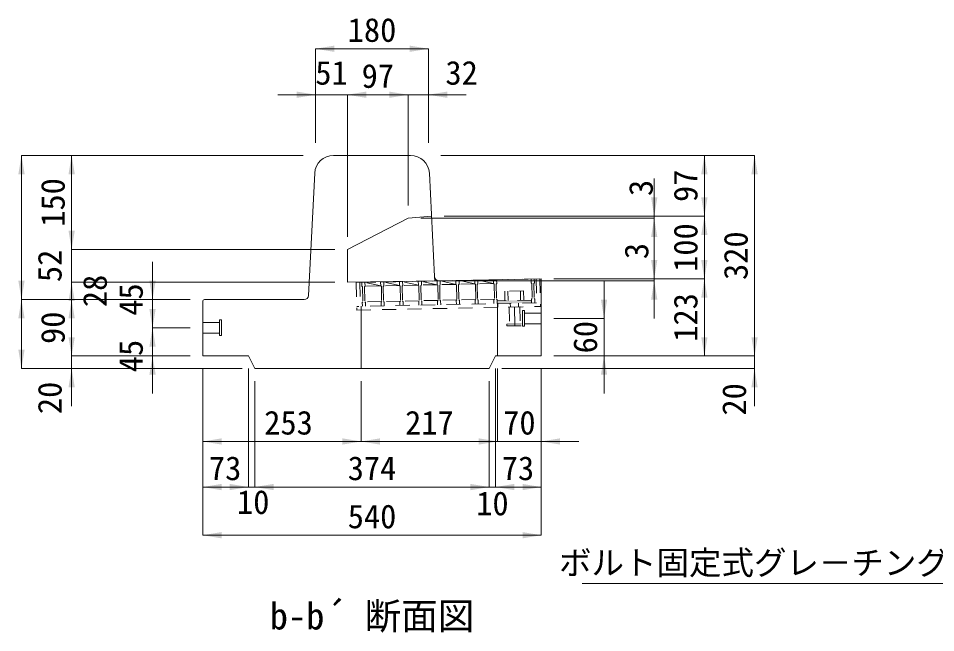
# Model space of a CAD drawing. Units: millimetres at full size. Extents: x 50430 to 75195, y -63423 to -40900.
# Drawn here: x 66805 to 68268, y -61194 to -60214 of the extents above; entities that cross this region are included whole.
import ezdxf
from ezdxf.enums import TextEntityAlignment as Align

# ---------------------------------------------------------------- set-up
doc = ezdxf.new("R2010")
doc.units = ezdxf.units.MM
doc.header["$LTSCALE"] = 30
doc.linetypes.add('USER1', pattern=[1.35, 0.75, -0.6])
doc.linetypes.add('USER2', pattern=[2, 1, -1])
for name, color, linetype, lineweight in [('0_2', 7, 'Continuous', 13), ('側溝・本体', 7, 'Continuous', 9), ('寸法線', 7, 'Continuous', 9), ('本体', 2, 'Continuous', 20), ('補助線', 8, 'Continuous', 13), ('ｲﾝｻｰﾄ', 3, 'USER1', 9), ('ｸﾞﾚｰﾁﾝｸﾞ', 7, 'USER1', 5)]:
    doc.layers.add(name, color=color, linetype=linetype, lineweight=lineweight)
doc.layers.add('ﾊｯﾁﾝｸﾞ', color=8, linetype='Continuous')
doc.styles.add('ＭＳ ゴシック', font='')
doc.styles.get('ＭＳ ゴシック').set_extended_font_data('MS Gothic')

# ---------------------------------------------------------------- blocks, each defined once
blk = doc.blocks.new('filled_arrow')
at = {"color": 0, "linetype": 'Continuous', "lineweight": -2}
blk.add_solid([(7.5, 1.25), (0, 0), (7.5, -1.25)], dxfattribs=at)

msp = doc.modelspace()

# ---------------------------------------------------------------- hatches: boundary and pattern name
at = {"layer": 'ﾊｯﾁﾝｸﾞ'}
msp.add_hatch(color=256, dxfattribs=at).paths.add_polyline_path([(67592.93, -60668.68), (67568.23, -60669.18), (67568.14, -60664.68), (67592.84, -60664.18), (67623.13, -60663.58), (67623.22, -60668.08)])

# ---------------------------------------------------------------- linework, layer by layer
at = {"layer": '側溝・本体'}
for p, q in [((67426.42, -60532.86), (67463.58, -60529.86)), ((67329.54, -60582.86), (67426.42, -60532.86)), ((67329.54, -60635.22), (67329.54, -60582.86)), ((67329.54, -60635.22), (67475.5, -60632.64)), ((67351.64, -60673.51), (67351.62, -60772.76)), ((67568.72, -60752.76), (67568.72, -60669.17))]:
    msp.add_line(p, q, dxfattribs=at)
at = {"layer": '寸法線'}
for p, q in [((67278.72, -60262.69), (67458.72, -60262.69)), ((67278.72, -60412.76), (67278.72, -60262.69)), ((67458.72, -60412.76), (67458.72, -60262.69)), ((67218.72, -60336.02), (67389.54, -60336.02)), ((67278.72, -60412.76), (67278.72, -60336.02)), ((67329.54, -60562.86), (67329.54, -60336.02)), ((67329.54, -60336.02), (67426.42, -60336.02)), ((67329.54, -60562.86), (67329.54, -60336.02)), ((67366.42, -60336.02), (67518.72, -60336.02)), ((67426.42, -60512.86), (67426.42, -60336.02)), ((67426.42, -60512.86), (67426.42, -60336.02)), ((67458.72, -60412.76), (67458.72, -60336.02)), ((66809.74, -60662.76), (66809.74, -60432.76)), ((67258.72, -60432.76), (66809.74, -60432.76)), ((66889.74, -60582.86), (66889.74, -60432.76)), ((67258.72, -60432.76), (66889.74, -60432.76)), ((67478.72, -60432.76), (67898.72, -60432.76)), ((67478.72, -60432.76), (67978.72, -60432.76)), ((67898.72, -60529.86), (67898.72, -60432.76)), ((67978.72, -60752.76), (67978.72, -60432.76)), ((67818.72, -60592.86), (67818.72, -60469.86)), ((67483.58, -60529.86), (67898.72, -60529.86)), ((67483.58, -60529.86), (67898.72, -60529.86)), ((67483.58, -60529.86), (67818.72, -60529.86)), ((67898.72, -60629.76), (67898.72, -60529.86)), ((67446.42, -60532.86), (67818.72, -60532.86)), ((67818.72, -60692.77), (67818.72, -60569.76)), ((66889.74, -60635.22), (66889.74, -60582.86)), ((67309.54, -60582.86), (66889.74, -60582.86)), ((67309.54, -60582.86), (66889.74, -60582.86)), ((67018.72, -60767.76), (67018.72, -60602.76)), ((67658.72, -60629.76), (67818.72, -60629.76)), ((67658.72, -60629.76), (67898.72, -60629.76)), ((67658.72, -60629.76), (67898.72, -60629.76)), ((67898.72, -60752.76), (67898.72, -60629.76)), ((67309.54, -60635.22), (66889.74, -60635.22)), ((66889.74, -60722.76), (66889.74, -60635.22)), ((67309.54, -60635.22), (66889.74, -60635.22)), ((67488.72, -60632.77), (67818.72, -60632.77)), ((67738.72, -60812.76), (67738.72, -60632.76)), ((67018.72, -60812.76), (67018.72, -60647.76)), ((66809.74, -60772.76), (66809.74, -60662.76)), ((67078.72, -60662.76), (66809.74, -60662.76)), ((67078.72, -60662.76), (66809.74, -60662.76)), ((66889.74, -60752.76), (66889.74, -60662.76)), ((67078.72, -60662.76), (66889.74, -60662.76)), ((67078.72, -60662.76), (66889.74, -60662.76)), ((67078.72, -60662.76), (67018.72, -60662.76)), ((66889.74, -60832.76), (66889.74, -60692.76)), ((67658.72, -60692.76), (67738.72, -60692.76)), ((67978.72, -60832.76), (67978.72, -60692.76)), ((67078.72, -60707.76), (67018.72, -60707.76)), ((67078.72, -60707.76), (67018.72, -60707.76)), ((67078.72, -60752.76), (66889.74, -60752.76)), ((67078.72, -60752.76), (66889.74, -60752.76)), ((67078.72, -60752.76), (67018.72, -60752.76)), ((67658.72, -60752.76), (67978.72, -60752.76)), ((67658.72, -60752.76), (67898.72, -60752.76)), ((67658.72, -60752.76), (67978.72, -60752.76)), ((67658.72, -60752.76), (67738.72, -60752.76)), ((67161.72, -60772.76), (66809.74, -60772.76)), ((67161.72, -60772.76), (66889.74, -60772.76)), ((67098.72, -60772.76), (67098.72, -60961.84)), ((67098.72, -60772.76), (67098.72, -61038.68)), ((67098.72, -60772.76), (67098.72, -60889.14)), ((67171.72, -60772.76), (67171.72, -60961.84)), ((67171.72, -60772.76), (67171.72, -60961.84)), ((67565.73, -60772.76), (67565.73, -60961.84)), ((67565.73, -60772.76), (67565.73, -60961.84)), ((67568.72, -60772.76), (67568.72, -60889.14)), ((67568.72, -60772.76), (67568.72, -60889.14)), ((67575.72, -60772.76), (67978.72, -60772.76)), ((67638.72, -60772.76), (67638.72, -60961.84)), ((67638.72, -60772.76), (67638.72, -61038.68)), ((67638.72, -60772.76), (67638.72, -60889.14)), ((67181.72, -60792.76), (67181.72, -60961.84)), ((67181.72, -60792.76), (67181.72, -60961.84)), ((67351.62, -60792.79), (67351.62, -60889.14)), ((67351.62, -60792.79), (67351.62, -60889.14)), ((67555.72, -60792.76), (67555.72, -60961.84)), ((67555.72, -60792.76), (67555.72, -60961.84)), ((67098.72, -60889.14), (67351.62, -60889.14)), ((67351.62, -60889.14), (67568.72, -60889.14)), ((67508.72, -60889.14), (67698.72, -60889.14)), ((67098.72, -60961.84), (67171.72, -60961.84)), ((67111.72, -60961.84), (67241.72, -60961.84)), ((67181.72, -60961.84), (67555.72, -60961.84)), ((67495.72, -60961.84), (67625.73, -60961.84)), ((67565.73, -60961.84), (67638.72, -60961.84)), ((67098.72, -61038.68), (67638.72, -61038.68))]:
    msp.add_line(p, q, dxfattribs=at)
msp.add_lwpolyline([(68839.08, -60829.6), (68508.05, -61115.63), (67703.67, -61115.63)], dxfattribs=at)
at = {"layer": '本体'}
for p, q in [((67307.26, -60432.76), (67430.19, -60432.76)), ((67267.56, -60656.11), (67277.3, -60461.27)), ((67468.38, -60626), (67460.15, -60461.27)), ((67468.72, -60632.76), (67468.38, -60626)), ((67475.5, -60632.64), (67638.72, -60629.76)), ((67638.72, -60752.76), (67638.72, -60629.76)), ((67468.72, -60632.76), (67475.5, -60632.64)), ((67098.72, -60665.76), (67098.72, -60752.76)), ((67260.57, -60662.76), (67101.72, -60662.76)), ((67171.72, -60752.76), (67098.72, -60752.76)), ((67171.72, -60752.76), (67181.72, -60772.76)), ((67565.73, -60752.76), (67555.72, -60772.76)), ((67565.73, -60752.76), (67638.72, -60752.76)), ((67181.72, -60772.76), (67555.72, -60772.76))]:
    msp.add_line(p, q, dxfattribs=at)
for centre, radius, start, end in [((67307.26, -60462.76), 30, 90, 177.13809), ((67430.19, -60462.76), 30, 2.86255, 90), ((67475.38, -60625.65), 7, 182.86442, 271.0139), ((67260.57, -60655.76), 7, 270, 357.13809), ((67101.72, -60665.76), 3, 90, 180)]:
    msp.add_arc(centre, radius, start, end, dxfattribs=at)
at = {"layer": '補助線'}
for p, q in [((67585.85, -60674.83), (67605.85, -60674.43)), ((67595.85, -60674.63), (67596.45, -60704.62))]:
    msp.add_line(p, q, dxfattribs=at)
at = {"layer": 'ｲﾝｻｰﾄ'}
for p, q in [((67587.35, -60674.8), (67604.35, -60674.46)), ((67587.35, -60674.8), (67587.89, -60701.79)), ((67604.35, -60674.46), (67604.89, -60701.45)), ((67098.72, -60716.27), (67098.72, -60699.26)), ((67583.89, -60701.87), (67608.88, -60701.37)), ((67583.89, -60701.87), (67583.95, -60704.87)), ((67583.95, -60704.87), (67608.94, -60704.37)), ((67608.88, -60701.37), (67608.94, -60704.37))]:
    msp.add_line(p, q, dxfattribs=at)
at = {"layer": 'ｲﾝｻｰﾄ', "linetype": 'USER2'}
for p, q in [((67608.72, -60705.26), (67608.72, -60680.27)), ((67611.72, -60680.27), (67608.72, -60680.27)), ((67611.72, -60705.26), (67611.72, -60680.27)), ((67638.72, -60684.26), (67611.72, -60684.26)), ((67098.72, -60699.26), (67125.72, -60699.26)), ((67125.72, -60720.26), (67125.72, -60695.27)), ((67125.72, -60695.27), (67128.72, -60695.27)), ((67128.72, -60720.26), (67128.72, -60695.27)), ((67611.72, -60705.26), (67608.72, -60705.26)), ((67638.72, -60701.27), (67611.72, -60701.27)), ((67098.72, -60716.27), (67125.72, -60716.27)), ((67125.72, -60720.26), (67128.72, -60720.26))]:
    msp.add_line(p, q, dxfattribs=at)
at = {"layer": 'ｸﾞﾚｰﾁﾝｸﾞ'}
for p, q in [((67343.52, -60635.66), (67636.46, -60629.8)), ((67352.52, -60635.48), (67627.46, -60629.98)), ((67532.48, -60631.88), (67532.6, -60637.88)), ((67562.59, -60637.28), (67537.48, -60631.78)), ((67537.48, -60631.78), (67537.6, -60637.78)), ((67562.47, -60631.28), (67562.59, -60637.28)), ((67567.47, -60631.18), (67567.59, -60637.18)), ((67622.46, -60630.08), (67622.58, -60636.08)), ((67627.46, -60629.98), (67627.58, -60635.98)), ((67630.46, -60629.92), (67631.22, -60667.92)), ((67636.46, -60629.8), (67637.34, -60673.8)), ((67343.52, -60635.66), (67344.4, -60679.65)), ((67349.52, -60635.54), (67350.28, -60673.54)), ((67352.52, -60635.48), (67352.64, -60641.48)), ((67352.64, -60641.48), (67353.66, -60642.46)), ((67353.66, -60642.46), (67354.14, -60666.46)), ((67357.63, -60641.38), (67356.65, -60642.4)), ((67356.65, -60642.4), (67357.13, -60666.4)), ((67357.51, -60635.38), (67357.63, -60641.38)), ((67382.63, -60640.88), (67357.51, -60635.38)), ((67382.63, -60640.88), (67357.63, -60641.38)), ((67382.51, -60634.88), (67382.63, -60640.88)), ((67382.63, -60640.88), (67383.65, -60641.86)), ((67383.65, -60641.86), (67384.13, -60665.86)), ((67387.63, -60640.78), (67386.65, -60641.8)), ((67386.65, -60641.8), (67387.13, -60665.8)), ((67412.62, -60640.28), (67387.51, -60634.78)), ((67387.51, -60634.78), (67387.63, -60640.78)), ((67412.62, -60640.28), (67387.63, -60640.78)), ((67412.5, -60634.28), (67412.62, -60640.28)), ((67412.62, -60640.28), (67413.64, -60641.26)), ((67413.64, -60641.26), (67414.12, -60665.26)), ((67417.62, -60640.18), (67416.64, -60641.2)), ((67416.64, -60641.2), (67417.12, -60665.2)), ((67417.5, -60634.18), (67417.62, -60640.18)), ((67442.62, -60639.68), (67417.5, -60634.18)), ((67442.62, -60639.68), (67417.62, -60640.18)), ((67442.5, -60633.68), (67442.62, -60639.68)), ((67442.62, -60639.68), (67443.64, -60640.66)), ((67443.64, -60640.66), (67444.12, -60664.66)), ((67447.62, -60639.58), (67446.64, -60640.6)), ((67446.64, -60640.6), (67447.12, -60664.6)), ((67447.5, -60633.58), (67447.62, -60639.58)), ((67472.61, -60639.08), (67447.5, -60633.58)), ((67472.61, -60639.08), (67447.62, -60639.58)), ((67472.49, -60633.08), (67472.61, -60639.08)), ((67472.61, -60639.08), (67473.63, -60640.06)), ((67473.63, -60640.06), (67474.11, -60664.06)), ((67477.61, -60638.98), (67476.63, -60640)), ((67476.63, -60640), (67477.11, -60664)), ((67502.61, -60638.48), (67477.49, -60632.98)), ((67477.49, -60632.98), (67477.61, -60638.98)), ((67502.61, -60638.48), (67477.61, -60638.98)), ((67502.49, -60632.48), (67502.61, -60638.48)), ((67502.61, -60638.48), (67503.63, -60639.46)), ((67503.63, -60639.46), (67504.11, -60663.46)), ((67507.6, -60638.38), (67506.62, -60639.4)), ((67506.62, -60639.4), (67507.1, -60663.4)), ((67532.6, -60637.88), (67507.48, -60632.38)), ((67507.48, -60632.38), (67507.6, -60638.38)), ((67532.6, -60637.88), (67507.6, -60638.38)), ((67532.6, -60637.88), (67533.62, -60638.86)), ((67533.62, -60638.86), (67534.1, -60662.86)), ((67537.6, -60637.78), (67536.62, -60638.8)), ((67536.62, -60638.8), (67537.1, -60662.8)), ((67562.59, -60637.28), (67537.6, -60637.78)), ((67562.59, -60637.28), (67563.61, -60638.26)), ((67563.61, -60638.26), (67564.09, -60662.26)), ((67567.59, -60637.18), (67566.61, -60638.2)), ((67566.61, -60638.2), (67567.09, -60662.2)), ((67622.58, -60636.08), (67623.6, -60637.06)), ((67623.6, -60637.06), (67624.08, -60661.06)), ((67627.58, -60635.98), (67626.6, -60637)), ((67626.6, -60637), (67627.08, -60661)), ((67610.33, -60648.83), (67580.34, -60649.43)), ((67580.34, -60649.43), (67580.64, -60664.43)), ((67585.34, -60649.33), (67585.64, -60664.33)), ((67605.34, -60648.93), (67605.64, -60663.93)), ((67610.33, -60648.83), (67610.63, -60663.83)), ((67623.1, -60662.08), (67624.08, -60661.06)), ((67628.1, -60661.98), (67627.08, -60661)), ((67631.22, -60667.92), (67344.28, -60673.66)), ((67344.4, -60679.65), (67637.34, -60673.8)), ((67353.16, -60667.48), (67354.14, -60666.46)), ((67353.28, -60673.48), (67353.16, -60667.48)), ((67384.13, -60665.86), (67357.13, -60666.4)), ((67358.15, -60667.38), (67357.13, -60666.4)), ((67358.27, -60673.38), (67358.15, -60667.38)), ((67383.15, -60666.88), (67384.13, -60665.86)), ((67383.27, -60672.88), (67383.15, -60666.88)), ((67414.12, -60665.26), (67387.13, -60665.8)), ((67388.15, -60666.78), (67387.13, -60665.8)), ((67388.27, -60672.78), (67388.15, -60666.78)), ((67413.14, -60666.28), (67414.12, -60665.26)), ((67413.26, -60672.28), (67413.14, -60666.28)), ((67444.12, -60664.66), (67417.12, -60665.2)), ((67418.14, -60666.18), (67417.12, -60665.2)), ((67418.26, -60672.18), (67418.14, -60666.18)), ((67443.14, -60665.68), (67444.12, -60664.66)), ((67443.26, -60671.68), (67443.14, -60665.68)), ((67474.11, -60664.06), (67447.12, -60664.6)), ((67448.14, -60665.58), (67447.12, -60664.6)), ((67448.26, -60671.58), (67448.14, -60665.58)), ((67473.13, -60665.08), (67474.11, -60664.06)), ((67473.25, -60671.08), (67473.13, -60665.08)), ((67504.11, -60663.46), (67477.11, -60664)), ((67478.13, -60664.98), (67477.11, -60664)), ((67478.25, -60670.98), (67478.13, -60664.98)), ((67503.13, -60664.48), (67504.11, -60663.46)), ((67503.25, -60670.48), (67503.13, -60664.48)), ((67534.1, -60662.86), (67507.1, -60663.4)), ((67508.12, -60664.38), (67507.1, -60663.4)), ((67508.24, -60670.38), (67508.12, -60664.38)), ((67533.12, -60663.88), (67534.1, -60662.86)), ((67533.24, -60669.88), (67533.12, -60663.88)), ((67564.09, -60662.26), (67537.1, -60662.8)), ((67538.12, -60663.78), (67537.1, -60662.8)), ((67538.24, -60669.78), (67538.12, -60663.78)), ((67563.11, -60663.28), (67564.09, -60662.26)), ((67563.23, -60669.28), (67563.11, -60663.28)), ((67568.11, -60663.18), (67567.09, -60662.2)), ((67568.23, -60669.18), (67568.11, -60663.18)), ((67623.13, -60663.58), (67568.14, -60664.68)), ((67569.23, -60669.16), (67569.35, -60675.16)), ((67569.23, -60669.16), (67569.35, -60675.16)), ((67589.35, -60674.76), (67589.23, -60668.76)), ((67589.35, -60674.76), (67589.23, -60668.76)), ((67602.35, -60674.5), (67602.23, -60668.5)), ((67602.35, -60674.5), (67602.23, -60668.5)), ((67623.22, -60668.08), (67623.1, -60662.08)), ((67628.22, -60667.98), (67628.1, -60661.98))]:
    msp.add_line(p, q, dxfattribs=at)

# ---------------------------------------------------------------- block references
at = {"layer": '寸法線', "xscale": 4, "yscale": 4}
for p in [(67278.72, -60262.69), (67329.54, -60336.02), (67329.54, -60336.02), (67458.72, -60336.02), (67098.72, -60889.14), (67351.62, -60889.14), (67638.72, -60889.14), (67098.72, -60961.84), (67181.72, -60961.84), (67181.72, -60961.84), (67565.73, -60961.84), (67098.72, -61038.68)]:
    msp.add_blockref('filled_arrow', p, dxfattribs=at)
for p, rotation in [((67458.72, -60262.69), 180), ((67278.72, -60336.02), 180), ((67426.42, -60336.02), 180), ((67426.42, -60336.02), 180), ((66809.74, -60432.76), 270), ((66889.74, -60432.76), 270), ((67898.72, -60432.76), 270), ((67978.72, -60432.76), 270), ((67818.72, -60529.86), 90), ((67898.72, -60529.86), 90), ((67898.72, -60529.86), 270), ((67818.72, -60532.86), 270), ((66889.74, -60582.86), 90), ((67818.72, -60629.76), 90), ((67898.72, -60629.76), 90), ((67898.72, -60629.76), 270), ((66809.74, -60662.76), 90), ((66889.74, -60635.22), 270), ((67018.72, -60662.76), 90), ((67818.72, -60632.77), 270), ((66809.74, -60662.76), 270), ((66889.74, -60662.76), 270), ((66889.74, -60662.76), 270), ((67738.72, -60692.76), 90), ((67018.72, -60707.76), 90), ((67018.72, -60707.76), 270), ((66889.74, -60752.76), 90), ((66889.74, -60752.76), 90), ((67898.72, -60752.76), 90), ((67978.72, -60752.76), 90), ((67978.72, -60752.76), 90), ((66809.74, -60772.76), 90), ((67018.72, -60752.76), 270), ((67738.72, -60752.76), 270), ((66889.74, -60772.76), 270), ((67978.72, -60772.76), 270), ((67351.62, -60889.14), 180), ((67568.72, -60889.14), 180), ((67568.72, -60889.14), 180), ((67171.72, -60961.84), 180), ((67555.72, -60961.84), 180), ((67555.72, -60961.84), 180), ((67638.72, -60961.84), 180), ((67638.72, -61038.68), 180)]:
    msp.add_blockref('filled_arrow', p, dxfattribs=dict(at, rotation=rotation))

# ---------------------------------------------------------------- texts
at = {"layer": '0_2', "style": 'ＭＳ ゴシック'}
msp.add_text('b-b´ 断面図', height=42.72, dxfattribs=at).set_placement((67368.72, -61201.76), align=Align.BOTTOM_CENTER)
at = {"layer": '寸法線', "style": 'ＭＳ ゴシック'}
for s, p in [('180', (67368.72, -60232.69)), ('51', (67304.13, -60301.02)), ('97', (67377.98, -60306.02)), ('32', (67511.63, -60301.02)), ('253', (67235.59, -60859.14)), ('217', (67460.17, -60859.14)), ('70', (67603.72, -60859.14)), ('73', (67134.5, -60931.84)), ('374', (67368.72, -60931.84)), ('73', (67601.43, -60931.84)), ('10', (67179.29, -60985.77)), ('10', (67560.73, -60987.88)), ('540', (67368.72, -61008.68))]:
    msp.add_text(s, height=37.98, dxfattribs=at).set_placement(p, align=Align.MIDDLE_CENTER)
for s, p in [('97', (67868.72, -60481.31)), ('150', (66859.74, -60507.81)), ('3', (67797.49, -60484.7)), ('100', (67868.72, -60579.81)), ('320', (67948.72, -60592.76)), ('52', (66854.74, -60609.04)), ('3', (67790.41, -60585.39)), ('28', (66926.83, -60648.99)), ('45', (66984.23, -60662.76)), ('123', (67868.72, -60691.26)), ('90', (66859.74, -60707.76)), ('60', (67708.72, -60722.76)), ('45', (66984.23, -60752.76)), ('20', (66854.74, -60819.65)), ('20', (67946.12, -60822))]:
    msp.add_text(s, height=37.98, rotation=90, dxfattribs=at).set_placement(p, align=Align.MIDDLE_CENTER)
msp.add_text('ボルト固定式グレ－チング（T-25）', height=37.98, dxfattribs=at).set_placement((68495.55, -61063.57), align=Align.TOP_RIGHT)

doc.saveas('drawing.dxf')
